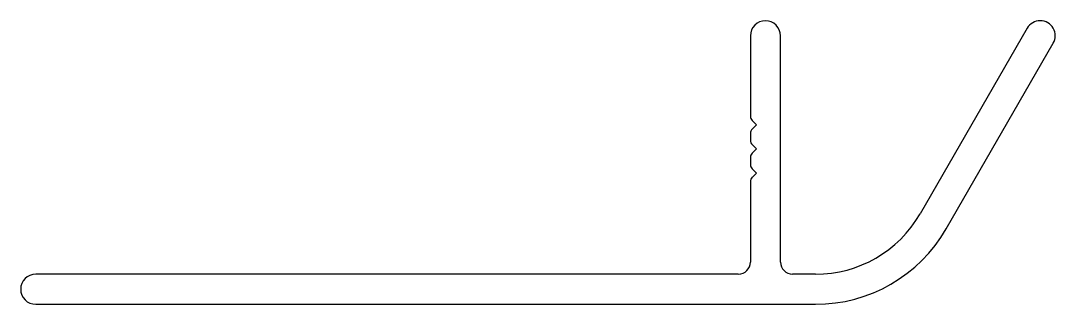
# Model space of a CAD drawing. Extents: x -16.6 to 26.3, y 9.9 to 21.7.
import ezdxf

# ---------------------------------------------------------------- set-up
doc = ezdxf.new("R2010")
doc.units = 0
doc.layers.get('0').update_dxf_attribs({"linetype": 'CONTINUOUS'})

msp = doc.modelspace()

# ---------------------------------------------------------------- linework, layer by layer
for p, q in [((13.672, 21.048), (13.672, 17.714)), ((14.92, 11.673), (14.92, 21.048)), ((25.141, 21.36), (20.703, 13.673)), ((21.783, 13.05), (26.221, 20.737)), ((13.745, 17.538), (13.922, 17.361)), ((13.922, 17.361), (13.745, 17.184)), ((13.672, 17.007), (13.672, 16.715)), ((13.745, 16.538), (13.922, 16.361)), ((13.922, 16.361), (13.745, 16.184)), ((13.672, 16.007), (13.672, 15.715)), ((13.745, 15.538), (13.922, 15.361)), ((13.672, 15.008), (13.672, 11.673)), ((13.922, 15.361), (13.745, 15.184)), ((13.172, 11.173), (-15.934, 11.173)), ((16.373, 11.173), (15.42, 11.173)), ((-15.934, 9.926), (16.373, 9.926))]:
    msp.add_line(p, q)
for centre, radius, start, end in [((14.296, 21.048), 0.624, 360, 180), ((25.681, 21.048), 0.624, 330, 150), ((13.922, 17.714), 0.25, 180, 225), ((13.922, 17.007), 0.25, 135, 180), ((13.922, 16.715), 0.25, 180, 225), ((13.922, 16.007), 0.25, 135, 180), ((13.922, 15.715), 0.25, 180, 225), ((13.922, 15.008), 0.25, 135, 180), ((16.373, 16.173), 5, 270, 330), ((16.373, 16.173), 6.248, 270, 330), ((13.172, 11.673), 0.5, 270, 0), ((15.42, 11.673), 0.5, 180, 270), ((-15.934, 10.55), 0.624, 90, 270)]:
    msp.add_arc(centre, radius, start, end)

doc.saveas('drawing.dxf')
